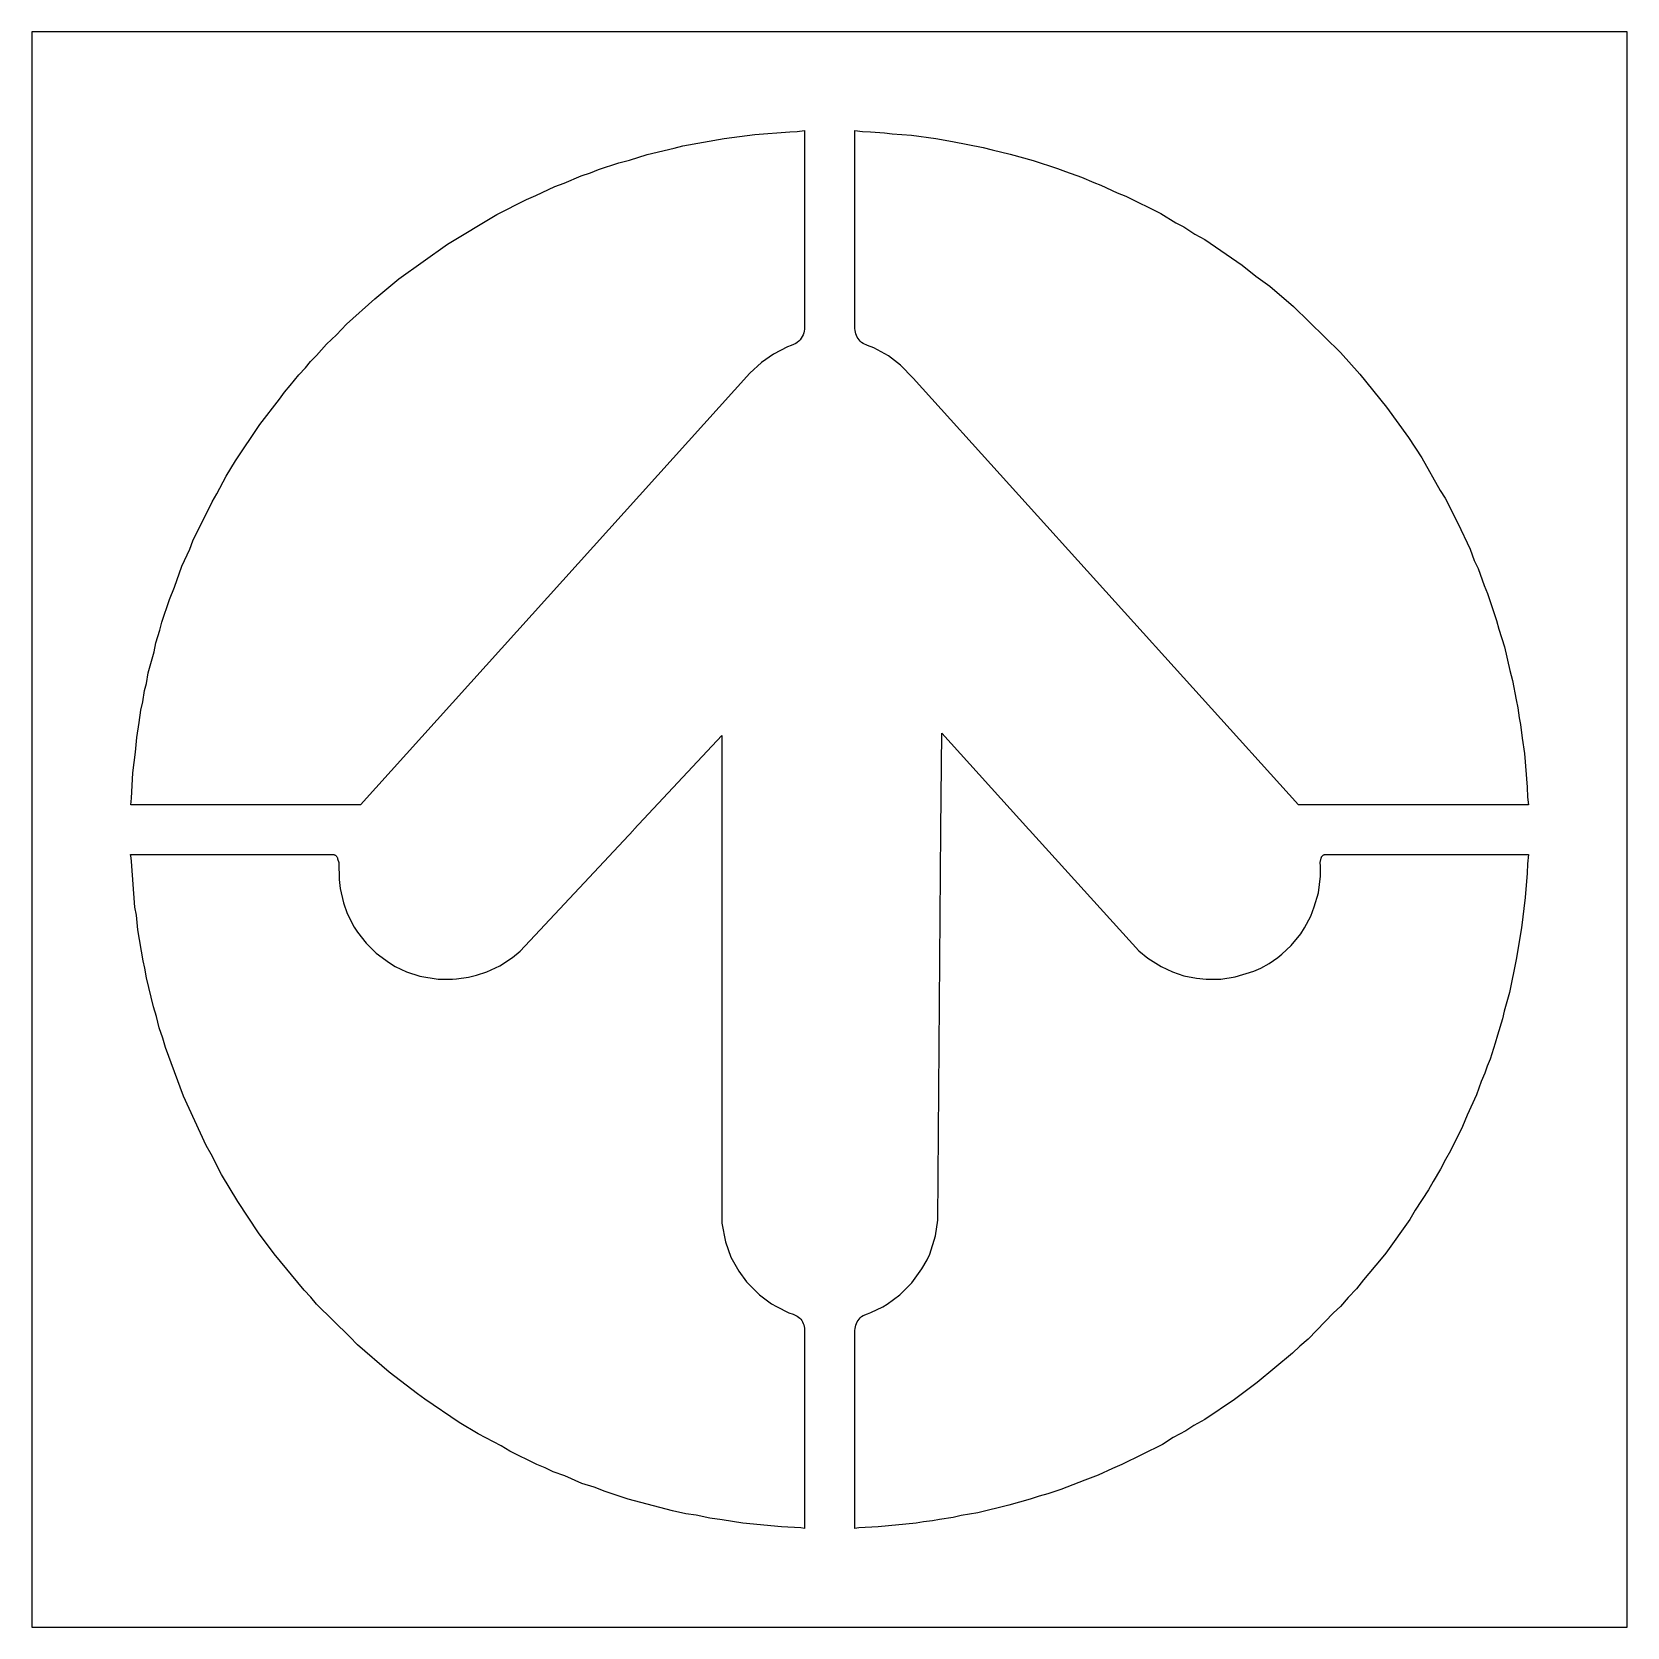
# Model space of a CAD drawing. Header units: inches. Extents: x 0 to 48, y 0 to 48.
import ezdxf

# ---------------------------------------------------------------- set-up
doc = ezdxf.new("R2010")
doc.units = ezdxf.units.IN
doc.header["$MEASUREMENT"] = 0
doc.layers.add('CUT', color=1, linetype='Continuous')

msp = doc.modelspace()

# ---------------------------------------------------------------- linework, layer by layer
at = {"layer": 'CUT'}
for points in [[(0, 0), (48, 0), (48, 48), (0, 48)], [(3.733, 29.612), (3.854, 29.994), (3.912, 30.242), (4.137, 30.922), (4.289, 31.291), (4.513, 31.926), (4.748, 32.432), (4.846, 32.682), (5.422, 33.855), (5.567, 34.099), (5.85, 34.63), (6.131, 35.096), (6.861, 36.187), (7.45, 36.945), (7.596, 37.155), (7.776, 37.358), (8.034, 37.683), (8.229, 37.892), (8.383, 38.08), (8.564, 38.261), (8.868, 38.603), (9.169, 38.888), (9.463, 39.202), (10.314, 39.97), (11.046, 40.569), (12.501, 41.612), (13.988, 42.503), (14.88, 42.961), (15.168, 43.078), (15.738, 43.347), (16.02, 43.448), (16.532, 43.671), (16.805, 43.756), (17.054, 43.86), (17.665, 44.064), (17.982, 44.143), (18.513, 44.313), (19.329, 44.5), (19.59, 44.572), (20.83, 44.795), (21.753, 44.914), (22.803, 44.998), (23.029, 45.005), (23.249, 45.031), (23.249, 39.268), (23.249, 39.115), (23.246, 39.057), (23.237, 39), (23.223, 38.943), (23.203, 38.888), (23.178, 38.836), (23.148, 38.786), (23.114, 38.739), (23.074, 38.696), (23.031, 38.657), (22.984, 38.623), (22.843, 38.56), (22.735, 38.522), (22.315, 38.307), (21.951, 38.052), (21.607, 37.729), (9.891, 24.74), (2.974, 24.74), (2.998, 24.941), (3.042, 25.709), (3.118, 26.33), (3.157, 26.772), (3.232, 27.222), (3.279, 27.59), (3.338, 27.84), (3.39, 28.179), (3.445, 28.398), (3.503, 28.712), (3.676, 29.348)], [(31.949, 43.468), (32.161, 43.391), (32.653, 43.161), (32.916, 43.057), (33.967, 42.532), (34.42, 42.259), (34.661, 42.133), (34.997, 41.916), (35.296, 41.75), (36.42, 40.982), (36.83, 40.647), (37.248, 40.345), (37.962, 39.737), (39.375, 38.353), (39.962, 37.706), (40.762, 36.713), (41.424, 35.795), (41.825, 35.184), (42.38, 34.198), (42.523, 33.969), (42.911, 33.215), (43.275, 32.434), (43.402, 32.099), (43.518, 31.854), (43.701, 31.342), (43.8, 31.106), (44.075, 30.287), (44.141, 30.026), (44.311, 29.494), (44.475, 28.782), (44.556, 28.483), (44.658, 27.905), (44.715, 27.66), (44.755, 27.363), (44.797, 27.158), (44.841, 26.747), (44.91, 26.282), (44.992, 25.275), (45.001, 24.969), (45.03, 24.74), (38.113, 24.74), (26.518, 37.583), (26.141, 37.974), (25.778, 38.253), (25.338, 38.492), (25.143, 38.564), (25.01, 38.623), (24.967, 38.655), (24.927, 38.69), (24.891, 38.73), (24.859, 38.772), (24.832, 38.818), (24.809, 38.866), (24.791, 38.916), (24.778, 38.968), (24.77, 39.02), (24.767, 39.073), (24.767, 39.218), (24.767, 45.029), (24.988, 45.003), (25.236, 44.997), (25.652, 44.965), (25.886, 44.933), (26.471, 44.89), (27.195, 44.791), (27.705, 44.705), (28.621, 44.523), (28.896, 44.447), (29.433, 44.326), (30.128, 44.13), (30.863, 43.892), (31.1, 43.795), (31.581, 43.626)], [(30.019, 23.983), (33.303, 20.352), (33.58, 20.125), (33.977, 19.878), (34.321, 19.715), (34.66, 19.601), (35.046, 19.53), (35.333, 19.497), (35.776, 19.5), (36.206, 19.563), (36.765, 19.742), (36.976, 19.828), (37.225, 19.97), (37.486, 20.146), (37.609, 20.244), (37.891, 20.509), (38.179, 20.864), (38.297, 21.043), (38.486, 21.396), (38.588, 21.674), (38.714, 22.095), (38.775, 22.597), (38.775, 22.897), (38.768, 23.003), (38.768, 23.004), (38.768, 23.005), (38.794, 23.133), (38.798, 23.147), (38.803, 23.16), (38.809, 23.173), (38.816, 23.185), (38.824, 23.197), (38.834, 23.207), (38.844, 23.217), (38.856, 23.225), (38.868, 23.233), (38.881, 23.239), (38.894, 23.243), (38.908, 23.247), (38.922, 23.249), (38.936, 23.25), (39.067, 23.25), (45.032, 23.25), (45, 22.963), (44.991, 22.683), (44.93, 21.949), (44.824, 21.038), (44.666, 20.084), (44.458, 19.097), (44.303, 18.536), (44.25, 18.299), (44.098, 17.814), (44.035, 17.567), (43.876, 17.092), (43.788, 16.882), (43.717, 16.666), (43.608, 16.418), (43.465, 16.012), (43.186, 15.4), (43.048, 15.059), (42.683, 14.329), (42.532, 14.072), (42.388, 13.776), (42.162, 13.411), (42.029, 13.159), (41.626, 12.549), (41.46, 12.268), (40.736, 11.253), (40.604, 11.083), (40.066, 10.45), (39.857, 10.178), (39.609, 9.921), (39.376, 9.649), (39.169, 9.454), (38.4, 8.663), (38.15, 8.45), (37.935, 8.245), (36.864, 7.359), (36.187, 6.853), (35.298, 6.25), (34.961, 6.062), (34.723, 5.905), (34.345, 5.701), (34.018, 5.496), (32.8, 4.888), (32.512, 4.773), (32.083, 4.574), (31.68, 4.426), (30.959, 4.139), (30.565, 4.007), (30.304, 3.94), (30.035, 3.846), (29.396, 3.665), (28.46, 3.441), (27.966, 3.355), (27.721, 3.3), (27.306, 3.237), (27.097, 3.194), (26.828, 3.165), (26.609, 3.127), (25.46, 3.017), (24.879, 2.99), (24.767, 2.969), (24.767, 8.785), (24.767, 8.929), (24.77, 8.982), (24.778, 9.034), (24.791, 9.085), (24.809, 9.135), (24.831, 9.183), (24.859, 9.228), (24.891, 9.27), (24.926, 9.309), (24.966, 9.344), (25.009, 9.375), (25.143, 9.431), (25.242, 9.463), (25.601, 9.64), (25.737, 9.719), (26.115, 10.002), (26.478, 10.361), (26.78, 10.777), (26.936, 11.056), (27.016, 11.224), (27.185, 11.77), (27.26, 12.244), (27.355, 23.983), (27.355, 24), (27.355, 24), (27.379, 26.902), (30.003, 24)], [(9.196, 23.137), (9.2, 23.121), (9.233, 23.007), (9.233, 23.006), (9.234, 23.004), (9.241, 22.494), (9.275, 22.221), (9.375, 21.79), (9.49, 21.471), (9.699, 21.064), (9.798, 20.907), (10.057, 20.583), (10.359, 20.282), (10.762, 19.985), (10.933, 19.882), (11.268, 19.721), (11.676, 19.589), (12.225, 19.501), (12.652, 19.496), (12.778, 19.504), (13.14, 19.556), (13.375, 19.615), (13.688, 19.717), (14.077, 19.9), (14.462, 20.146), (14.697, 20.335), (18.102, 23.983), (18.117, 24), (20.756, 26.828), (20.756, 23.983), (20.756, 12.151), (20.871, 11.591), (21.034, 11.135), (21.269, 10.71), (21.505, 10.387), (21.889, 10.001), (22.258, 9.73), (22.406, 9.645), (22.778, 9.46), (22.904, 9.415), (23.028, 9.356), (23.067, 9.328), (23.103, 9.296), (23.136, 9.261), (23.165, 9.222), (23.19, 9.181), (23.211, 9.138), (23.227, 9.092), (23.239, 9.045), (23.246, 8.998), (23.249, 8.95), (23.249, 8.813), (23.249, 2.97), (23.14, 2.99), (22.555, 3.017), (21.392, 3.129), (20.767, 3.229), (20.399, 3.275), (19.988, 3.365), (19.678, 3.413), (19.277, 3.5), (17.94, 3.853), (17.245, 4.077), (16.914, 4.207), (16.546, 4.324), (16.035, 4.548), (15.685, 4.675), (15.442, 4.794), (15.195, 4.896), (14.383, 5.291), (14.116, 5.452), (13.431, 5.812), (12.854, 6.159), (11.821, 6.856), (11.601, 7.016), (10.749, 7.671), (9.794, 8.493), (9.569, 8.732), (8.566, 9.715), (8.393, 9.923), (8.188, 10.138), (7.286, 11.232), (6.819, 11.867), (6.192, 12.81), (5.706, 13.621), (5.394, 14.233), (5.243, 14.49), (4.56, 15.973), (4.019, 17.438), (3.94, 17.725), (3.83, 18.035), (3.75, 18.369), (3.656, 18.667), (3.45, 19.535), (3.401, 19.831), (3.347, 20.051), (3.19, 20.98), (3.145, 21.42), (3.1, 21.667), (2.993, 23.033), (2.986, 23.149), (2.968, 23.25), (8.924, 23.25), (9.043, 23.25), (9.059, 23.249), (9.074, 23.247), (9.089, 23.243), (9.104, 23.238), (9.118, 23.231), (9.132, 23.223), (9.144, 23.214), (9.156, 23.203), (9.166, 23.191), (9.176, 23.179), (9.184, 23.165), (9.191, 23.151)]]:
    msp.add_lwpolyline(points, close=True, dxfattribs=at)

doc.saveas('drawing.dxf')
